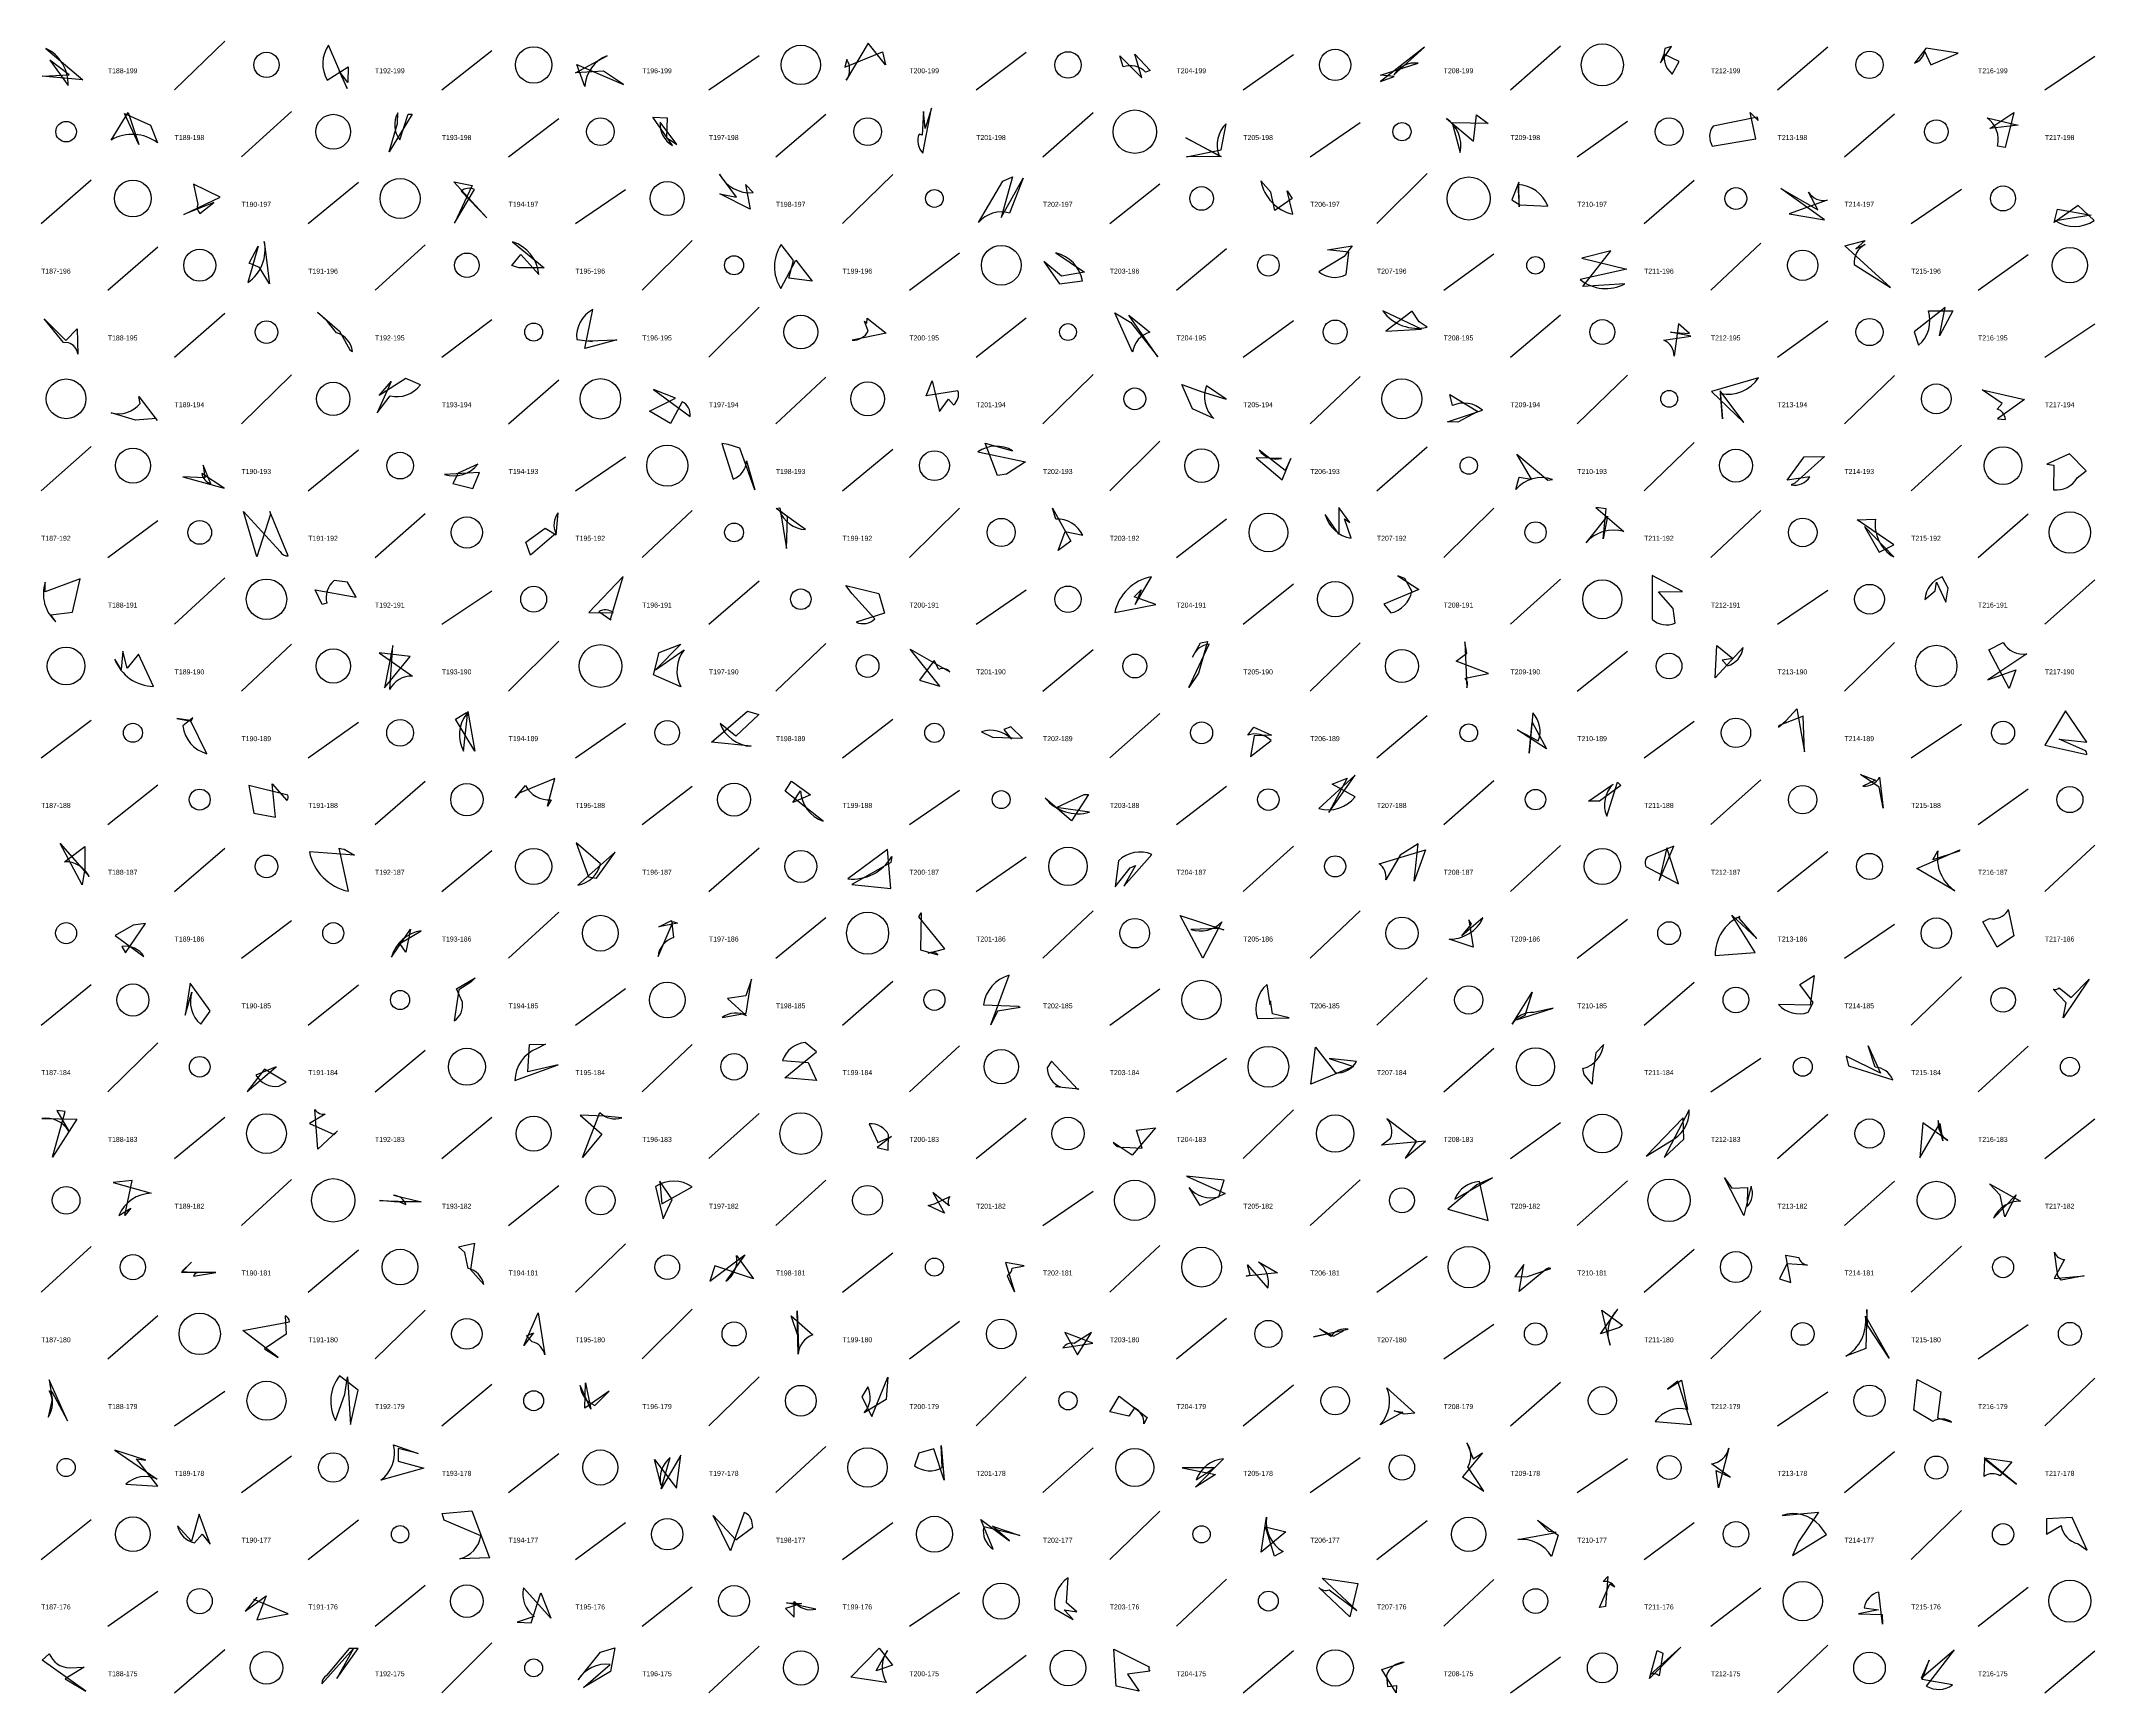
# Model space of a CAD drawing. Header units: millimetres. Extents: x -1 to 9990, y 0 to 15990.
# Drawn here: x 7480 to 8710, y 7000 to 7989 of the extents above; entities that cross this region are included whole.
import ezdxf

# ---------------------------------------------------------------- set-up
doc = ezdxf.new("R2010")
doc.units = ezdxf.units.MM
doc.layers.add('TEXT', color=3, linetype='Continuous')
doc.layers.add('WALL', color=1, linetype='Continuous')

msp = doc.modelspace()

# ---------------------------------------------------------------- linework, layer by layer
for points in [[(7496.9, 7969.1), (7485.3, 7977.9), (7496.2, 7962.6, 0.3), (7482.8, 7984.9), (7505.1, 7966), (7480.7, 7968.3)], [(7658.5, 7971.2), (7663.3, 7960.8), (7652.2, 7986.8, 0.3), (7651.4, 7965.9), (7664, 7973.9), (7663.8, 7964.5)], [(7985.8, 7975), (7975.4, 7988), (7962.2, 7965.9, 0.3), (7962.6, 7978.2), (7961.4, 7973.7), (7983.9, 7982.8)], [(8290.3, 7968.1), (8282.1, 7968.9), (8304.7, 7976, 0.3), (8290.2, 7969), (8308.5, 7985.7), (8282.2, 7965.1)], [(8449.9, 7976.3), (8456.4, 7986.1), (8452.5, 7984.8, 0.3), (8456.9, 7969.5), (8461.1, 7977), (8451.8, 7981.5)], [(8609, 7985), (8608.7, 7984.9), (8602, 7976.1, 0.3), (8607.9, 7983.3), (8611.7, 7975), (8628.1, 7982.1)], [(7816.8, 7971.3), (7800, 7970.3), (7819, 7980.5, 0.3), (7805.7, 7962), (7800.9, 7975.2), (7828.7, 7963.3)], [(8135.1, 7981.4), (8144.2, 7971.7), (8141.5, 7970.6, 0.3), (8128.1, 7973.8), (8126, 7980.5), (8139.3, 7967.3)], [(7530, 7945.9), (7545.6, 7938.9), (7549.7, 7928.4, 0.3), (7522, 7930), (7532.1, 7946.4), (7538.6, 7927.4)], [(7688.4, 7923), (7693.5, 7939.9), (7693.6, 7946.2, 0.3), (7694.8, 7930.1), (7699.9, 7945.5), (7702.2, 7945.5)], [(8008.5, 7947), (8007.7, 7932.9), (8005.8, 7933.6, 0.3), (8008, 7922.1), (8013.2, 7949.1), (8009.4, 7937)], [(8508.3, 7941.8), (8507.9, 7943.7), (8481.3, 7938.3, 0.3), (8480.8, 7926.4), (8507, 7930.7), (8503.5, 7946.5)], [(8661.4, 7946.4), (8656.2, 7925.6), (8651.7, 7926.4, 0.3), (8645.5, 7943.3), (8664.1, 7939), (8647.1, 7936.9)], [(7854.5, 7931.5), (7860.8, 7927.3), (7850.7, 7940.8, 0.3), (7858.2, 7926.8), (7846.4, 7943.7), (7854.9, 7943.2)], [(8165.9, 7920), (8186.7, 7924.2), (8189.7, 7939.8, 0.3), (8185.5, 7920.6), (8165.6, 7931.3), (8186.7, 7920.1)], [(8346.6, 7939.9), (8325, 7940.4), (8329.9, 7922.6, 0.3), (8321.6, 7943), (8337.9, 7929.3), (8339.7, 7945.1)], [(7886.4, 7897.8), (7896.4, 7895.8), (7886.2, 7909.5, 0.3), (7906.5, 7898.5), (7901.8, 7903.3), (7904.7, 7888.6)], [(7587.2, 7895.8), (7571.3, 7903.5), (7573.8, 7891.4, 0.3), (7575.1, 7886.1), (7583.5, 7892.6), (7565.4, 7885.5)], [(7738.1, 7902.8), (7727.6, 7880.2), (7739.6, 7900.3, 0.3), (7731.5, 7899.4), (7747, 7883.4), (7727.1, 7905)], [(8054.9, 7883.7), (8068.2, 7907.1), (8060, 7886.2, 0.3), (8041.4, 7880.6), (8056, 7905.3), (8061.8, 7907.9)], [(8218.8, 7887.9), (8216.4, 7898.8), (8210.5, 7905.6, 0.3), (8229.7, 7885.6), (8226.3, 7899.6), (8229.3, 7894.9)], [(8360.9, 7894.2), (8365.5, 7891.1), (8382.4, 7890.3, 0.3), (8364.4, 7903.3), (8365.2, 7890), (8365, 7904.7)], [(8521.8, 7901), (8544.1, 7888.3), (8538.4, 7898.7, 0.3), (8549.7, 7894), (8526.9, 7885.9), (8548, 7882.2)], [(8687.5, 7888.6), (8707.8, 7885), (8686.3, 7881.7, 0.3), (8709.6, 7881.8), (8699.9, 7890.7), (8685.5, 7880.7)], [(7604.6, 7856.3), (7610.1, 7866.5), (7603.8, 7844.6, 0.3), (7613.7, 7869.3), (7616.7, 7843.8), (7610.8, 7853.6)], [(7761.9, 7854.9), (7767.3, 7861.4), (7778.1, 7849.5, 0.3), (7762.3, 7869), (7781.2, 7853.4), (7766.1, 7853.5)], [(7927.8, 7847.3), (7930.7, 7857.9), (7923.2, 7867.4, 0.3), (7923.1, 7841), (7932.1, 7858), (7941.8, 7845.4)], [(8080.5, 7857.3), (8090, 7843.9), (8103.6, 7845.7, 0.3), (8087.8, 7862.4), (8104.9, 7850.9), (8091.1, 7848.4)], [(8265.2, 7866.7), (8260.4, 7860.2), (8245.2, 7851.1, 0.3), (8261.5, 7849.4), (8263.1, 7862.9), (8250.4, 7864.2)], [(8402.8, 7859.3), (8429.6, 7852.7), (8401.8, 7846.4, 0.3), (8428.5, 7843.9), (8403.3, 7842.2), (8420, 7863.7)], [(8572.4, 7869.8), (8566.8, 7864.8), (8572.4, 7867.5, 0.3), (8565.8, 7855.4), (8587.6, 7841.6), (8560.2, 7866.6)], [(7494.8, 7810), (7501.7, 7817), (7502, 7801.8, 0.3), (7496.4, 7808.6), (7493.4, 7808.8), (7481.8, 7823)], [(7658.8, 7815.5), (7664.9, 7804.3), (7666.5, 7803.4, 0.3), (7656.9, 7814.6), (7651.3, 7821.6), (7645.6, 7826.9)], [(7824.9, 7810.4), (7805.7, 7805.2), (7810.4, 7828.5, 0.3), (7800.8, 7810.5), (7810.3, 7809.4), (7807.6, 7809.8)], [(7974.7, 7823.3), (7986.2, 7814.3), (7965.8, 7810.2, 0.3), (7975.4, 7815.6), (7973.2, 7821.6), (7974.5, 7820.4)], [(8148.7, 7800.1), (8131.4, 7825.1), (8144, 7814.9, 0.3), (8133.7, 7803), (8123.1, 7826.6), (8132.6, 7820.7)], [(8285.3, 7815.5), (8306.7, 7816.7), (8283.5, 7827.7, 0.3), (8310, 7817.9), (8305.3, 7821.2), (8301.1, 7827.6)], [(8620.3, 7829.7), (8601.7, 7815.1), (8604.4, 7807.1, 0.3), (8610.3, 7827.7), (8624.9, 7827.8), (8616.9, 7812.8)], [(8467.2, 7814.1), (8460.7, 7820), (8458, 7800.6, 0.3), (8451.8, 7810.1), (8468, 7812.5), (8455.8, 7815)], [(7689.7, 7785.4), (7681.2, 7766.7), (7689, 7776.9, 0.3), (7707.2, 7783.3), (7698.5, 7787.1), (7682.4, 7777)], [(8485.5, 7779.9), (8487, 7763.1), (8485.8, 7778.2, 0.3), (8508.5, 7787.5), (8480.4, 7779.5), (8499.8, 7760.8)], [(7549, 7763.3), (7536.6, 7762.2), (7521.9, 7766.7, 0.3), (7539.3, 7772.3), (7538.6, 7776.4), (7549.6, 7762)], [(7860, 7775.4), (7846.7, 7780.6), (7868.8, 7764.5, 0.3), (7863.9, 7773.3), (7857, 7760.2), (7844.4, 7767.7)], [(8018, 7767.5), (8023.5, 7774.9), (8026.5, 7771.4, 0.3), (8029.1, 7779.9), (8010, 7776.8), (8013.6, 7785.7)], [(8174.8, 7779.5), (8189.8, 7774.9), (8177.9, 7782.8, 0.3), (8182.3, 7763.2), (8169.6, 7769), (8163.1, 7783.5)], [(8328.4, 7761), (8322.3, 7761.3), (8343.2, 7768.2, 0.3), (8325.3, 7771), (8323.6, 7777.6), (8340.5, 7767.4)], [(8667.8, 7774.6), (8651.7, 7763), (8656.4, 7762.7, 0.3), (8651.5, 7768.9), (8654.5, 7772.3), (8642.4, 7780.5)], [(7891.4, 7747.7), (7887.6, 7748.3), (7894.5, 7726.9, 0.3), (7902.5, 7737.8), (7907.5, 7720.6), (7898.4, 7745.4)], [(8052.8, 7729), (8045.4, 7748.5), (8061.8, 7743.9, 0.3), (8041.1, 7743.2), (8069.6, 7737.2), (8058.1, 7729.9)], [(8228.5, 7739.2), (8225, 7732), (8209.5, 7744.2, 0.3), (8222.9, 7739.3), (8207.6, 7739.6), (8223.2, 7726.6)], [(8363.8, 7741.9), (8382.4, 7726.3), (8385.1, 7726.8, 0.3), (8363.1, 7720.8), (8365.1, 7728), (8372.6, 7726.9)], [(8548.1, 7740.4), (8530.3, 7724.6), (8528, 7723.5, 0.3), (8539.3, 7728.3), (8525.6, 7726.4), (8535.8, 7740.3)], [(8681.3, 7735.8), (8685.3, 7735.2), (8685.2, 7720.5, 0.3), (8699.4, 7727.7), (8704.8, 7731.8), (8694.8, 7742.1)], [(7564.9, 7728.2), (7589.7, 7721.5), (7576.3, 7730.3, 0.3), (7581.6, 7724.2), (7577, 7735.2), (7578, 7727.7)], [(7738.5, 7721.3), (7742.5, 7730.8), (7721.7, 7729.6, 0.3), (7741.6, 7735.9), (7729.7, 7730.5), (7726.5, 7724.4)], [(7609.2, 7680.3), (7601.3, 7707.6), (7623.1, 7683.6, 0.3), (7628, 7681), (7616.9, 7707.6), (7617.4, 7705.9)], [(7781.8, 7697.5), (7788.5, 7693.6), (7789.7, 7706.7, 0.3), (7788.4, 7694.5), (7773.1, 7681.3), (7770.4, 7689.1)], [(7926.4, 7685.3), (7927, 7704.3), (7922.2, 7708.2, 0.3), (7937.8, 7696.7), (7920.3, 7709.3), (7922.5, 7709.8)], [(8089.2, 7684.2), (8093.4, 7695.6), (8103.8, 7693.3, 0.3), (8087.8, 7703), (8085.8, 7709.5), (8096.6, 7689.7)], [(8257.2, 7710), (8257.2, 7693.9), (8249.1, 7705.7, 0.3), (8264.6, 7691.6), (8260.6, 7703.1), (8263.7, 7701)], [(8417.3, 7709.2), (8411.1, 7709.9), (8427.9, 7695.5, 0.3), (8405.3, 7688.8), (8418, 7704.8), (8415.4, 7691.2)], [(8589.5, 7687.5), (8567.7, 7702.6), (8578.6, 7703, 0.3), (8589.5, 7680.3), (8572.1, 7698.6), (8580.8, 7683.2)], [(7503.5, 7667.2), (7482.5, 7659.5), (7482.5, 7665.3, 0.3), (7488.9, 7641.5), (7485.8, 7645.7), (7498.9, 7647.3)], [(7668.6, 7656.3), (7663.5, 7665.3), (7655.6, 7666.2, 0.3), (7651.2, 7652.6), (7648.3, 7651.9), (7644.2, 7660.7)], [(7828.5, 7668.7), (7808.1, 7647), (7822.7, 7646.9, 0.3), (7814, 7647.6), (7821.2, 7642.7), (7821.2, 7643.6)], [(7981.8, 7658.4), (7985.1, 7646.7), (7968.1, 7641.2, 0.3), (7979.4, 7643.3), (7965.7, 7658.3), (7962, 7663.3)], [(8138.9, 7660.6), (8135.3, 7651.8), (8145, 7668.5, 0.3), (8123, 7647.1), (8147.7, 7651.9), (8134.6, 7656.5)], [(8305.1, 7660.8), (8284.1, 7652), (8288.3, 7646.8, 0.3), (8300.9, 7659.8), (8296.7, 7667.5), (8292.6, 7669.1)], [(8463, 7659.7), (8444.9, 7669.3), (8444.8, 7643.1, 0.3), (8458.7, 7640.6), (8457.4, 7649.4), (8448.6, 7659.4)], [(8620.8, 7653.2), (8622.1, 7661.6), (8618.6, 7668.4, 0.3), (8608.1, 7654.9), (8614.3, 7660), (8615.1, 7665.3)], [(7701.1, 7620.6), (7682.5, 7622.8), (7702.4, 7609, 0.3), (7688.8, 7600.9), (7690.6, 7627.3), (7685.7, 7601.9)], [(7863.1, 7628), (7847.9, 7612.8), (7865.1, 7624.6, 0.3), (7863.2, 7602.6), (7846.8, 7609.8), (7850.2, 7623)], [(8173.2, 7610.7), (8167.3, 7602.2), (8179.5, 7628, 0.3), (8169.6, 7620.3), (8174.3, 7628.8), (8178.6, 7629.6)], [(8333.8, 7622.7), (8332.6, 7629.4), (8333.8, 7602, 0.3), (8332.8, 7607.8), (8346.9, 7610.5), (8327.5, 7618)], [(8493.1, 7619.5), (8486.7, 7618.6), (8489.9, 7615.1, 0.3), (8499.3, 7626.1), (8482.5, 7608), (8483.5, 7627.2)], [(8658.6, 7601.6), (8646.5, 7624.7), (8655, 7629.1, 0.3), (8669.2, 7622.2), (8645.8, 7606.7), (8662.7, 7612.7)], [(7529, 7623.9), (7528, 7612.9), (7524.1, 7619.1, 0.3), (7547.3, 7602.7), (7538.3, 7622.1), (7531.6, 7613.7)], [(8018.2, 7602.9), (8000.4, 7625.1), (8024.3, 7611.6, 0.3), (8017.6, 7613), (8014.9, 7618.4), (8006.1, 7606.5)], [(8536.1, 7563.7), (8535.2, 7584.9), (8521, 7579.3, 0.3), (8520.5, 7578.3), (8525.1, 7582.3), (8531.4, 7589.3)], [(7569.9, 7581.9), (7570.9, 7584), (7564.8, 7579.1, 0.3), (7579.2, 7562.5), (7569.4, 7582.3), (7561.3, 7583.6)], [(7728.1, 7583.1), (7734.7, 7587.1), (7734.7, 7586.1, 0.3), (7733, 7564), (7735.5, 7587.7), (7739.7, 7564)], [(7909.9, 7585.9), (7896.1, 7572.9), (7886.6, 7580.6, 0.3), (7905.3, 7566.9), (7881.5, 7569.3), (7903.1, 7588)], [(8060.7, 7578.6), (8056.5, 7576.9), (8061.1, 7571.1, 0.3), (8043.2, 7575.6), (8049.8, 7572.4), (8067.8, 7571.7)], [(8206.4, 7573.2), (8204.2, 7560.8), (8216.6, 7570.3, 0.3), (8202.6, 7573.5), (8206.2, 7578.3), (8216.9, 7573.6)], [(8381.5, 7565.4), (8364, 7576.7), (8376.6, 7570.2, 0.3), (8373.3, 7586.9), (8371.2, 7562.8), (8372.9, 7581.3)], [(8692.4, 7588.2), (8680, 7567.5), (8705.1, 7562, 0.3), (8704, 7564.4), (8688.5, 7571.1), (8705.1, 7569.4)], [(7620.3, 7524.4), (7618.3, 7544.5), (7627.2, 7534.5, 0.3), (7627.8, 7537.6), (7604.5, 7543.5), (7607.4, 7526.9)], [(7766.4, 7538.9), (7764, 7536.1), (7770.1, 7543.5, 0.3), (7785.5, 7534.8), (7783.2, 7531.1), (7787.6, 7547.6)], [(7940.7, 7537.9), (7930.3, 7533.2), (7934.8, 7540.3, 0.3), (7948.4, 7522.1), (7925.6, 7540), (7929.4, 7546)], [(8251.2, 7527.2), (8266.9, 7549.6), (8245.3, 7529.6, 0.3), (8266.9, 7536.6), (8253.2, 7544.2), (8262.2, 7547.9)], [(8413.3, 7534), (8406.7, 7534.1), (8421.4, 7544.2, 0.3), (8417.6, 7525.1), (8424, 7545.4), (8426.1, 7543.4)], [(8569.7, 7550), (8578.6, 7546.7), (8571.1, 7543, 0.3), (8580.9, 7548.4), (8583.1, 7529.8), (8580.7, 7542.5)], [(8107.2, 7538.1), (8097, 7522.2), (8081.4, 7535.8, 0.3), (8107.9, 7527.5), (8088.2, 7530.3), (8104.6, 7538.1)], [(7504.6, 7483.9), (7491.5, 7508.7), (7508.7, 7489, 0.3), (7494, 7497.8), (7506.3, 7507), (7506.2, 7493.7)], [(7661.5, 7505.3), (7667.7, 7501.8), (7640.7, 7503.7, 0.3), (7664.1, 7480.1), (7658.5, 7506), (7660.2, 7505.6)], [(7812.6, 7487.9), (7823.9, 7503.5), (7801.4, 7483.8, 0.3), (7815.1, 7496.5), (7800.5, 7509.2), (7807.8, 7488.8)], [(7988.8, 7481.8), (7987, 7505.2), (7963.1, 7487.6, 0.3), (7989.4, 7500.9), (7988.9, 7497.4), (7965.6, 7484.2)], [(8135.5, 7495.5), (8128.5, 7483.2), (8145.2, 7502.2, 0.3), (8125.2, 7498.4), (8123.2, 7482.7), (8132.3, 7494.1)], [(8304.7, 7508.6), (8294, 7501.8), (8285.3, 7487, 0.3), (8281.3, 7496.6), (8309, 7504.9), (8302.4, 7486.2)], [(8449, 7486.5), (8457.9, 7507.2), (8441.8, 7500.6, 0.3), (8441, 7495), (8460.7, 7484.6), (8453.7, 7506.2)], [(8628.7, 7504.2), (8612.9, 7499), (8616, 7504.3, 0.3), (8626.2, 7480.4), (8603.4, 7493.8), (8629, 7505)], [(8007.1, 7467.2), (8006.7, 7445), (8017.1, 7442.1, 0.3), (8011.2, 7443), (8021.3, 7445.7), (8005.7, 7464.7)], [(8651.4, 7446.6), (8642.9, 7461.7), (8646.8, 7463.8, 0.3), (8657.9, 7468.4), (8658.1, 7469.1), (8661.4, 7453.4)], [(7535.1, 7459.7), (7524.4, 7453.7), (7541.6, 7441, 0.3), (7528.4, 7447), (7530.6, 7443.3), (7542.6, 7460.8)], [(7698.4, 7443.6), (7694.8, 7448.8), (7707.7, 7456.4, 0.3), (7689.9, 7440.6), (7701.3, 7457.5), (7698.4, 7443.7)], [(7849.9, 7458.8), (7857.5, 7462.5), (7858.7, 7452.4, 0.3), (7849.5, 7441), (7858.5, 7461.9), (7861.2, 7461)], [(8188.4, 7457), (8185.3, 7457.9), (8168.6, 7457.3, 0.3), (8187.1, 7461.8), (8175.8, 7440), (8162.1, 7465.5)], [(8335.1, 7462.9), (8337.6, 7446.6), (8323.3, 7451.5, 0.3), (8343.5, 7464.1), (8330.8, 7453.4), (8336.6, 7460.3)], [(8507.5, 7451.8), (8496.9, 7464), (8497.4, 7465, 0.3), (8482.6, 7441.6), (8506.6, 7443.4), (8492.5, 7465.8)], [(8052.7, 7408.3), (8048.7, 7400.2), (8059.7, 7429.8, 0.3), (8044.3, 7412), (8065.4, 7411.3), (8066.4, 7410.5)], [(8541.9, 7429.6), (8539.5, 7411.9), (8520.5, 7412.3, 0.3), (8538.3, 7407.6), (8541.2, 7413.4), (8533.3, 7424.3)], [(7569.3, 7425), (7566.2, 7405.8), (7570.3, 7419.6, 0.3), (7575.6, 7400.5), (7581.3, 7408.3), (7580.3, 7409.8)], [(7737.4, 7425.6), (7730.2, 7421.1), (7727.4, 7402.5, 0.3), (7732.3, 7413.7), (7728.8, 7421.7), (7739.9, 7428.2)], [(7902.1, 7417.4), (7891, 7415.9), (7902.4, 7405.5, 0.3), (7887.9, 7404.5), (7902.2, 7407.1), (7905.5, 7427.5)], [(8216.2, 7414.5), (8216, 7412.1), (8214.2, 7424.3, 0.3), (8208.4, 7403.9), (8227.4, 7404.4), (8217.4, 7406.6)], [(8363.5, 7403.1), (8385.6, 7410), (8374, 7407.5, 0.3), (8361, 7400.5), (8373, 7419.6), (8368.5, 7405.6)], [(8690.9, 7404.3), (8692.8, 7413.2), (8684.9, 7421.4, 0.3), (8688.5, 7422.3), (8695.7, 7416.4), (8706.5, 7427.4)], [(7772.6, 7388.3), (7782, 7388.5), (7777, 7386, 0.3), (7763.8, 7366.7), (7789.7, 7376.2), (7771.6, 7372)], [(7925.5, 7368.4), (7944.3, 7383.9), (7937.5, 7389.5, 0.3), (7924.1, 7378.8), (7939.3, 7377.5), (7944.3, 7366.7)], [(8240.5, 7364.6), (8243.3, 7386.7), (8255.1, 7371.4, 0.3), (8267.8, 7378.2), (8251.4, 7379.9), (8266, 7375.1)], [(8409, 7364.5), (8404.2, 7370.3), (8403.4, 7373.9, 0.3), (8415.9, 7388.4), (8411.1, 7383.3), (8409.4, 7370.5)], [(8561, 7381.3), (8562.4, 7375.6), (8588.9, 7367.2, 0.3), (8578.3, 7374.7), (8574.2, 7387.6), (8581.5, 7371.2)], [(7603.5, 7360.2), (7620.8, 7374.9), (7608.7, 7370, 0.3), (7622.4, 7363.3), (7626.7, 7365.7), (7613.8, 7373.5)], [(8100.8, 7361.3), (8085.1, 7378.3), (8082.6, 7374.4, 0.3), (8090.4, 7362.9), (8087.5, 7363.1), (8101.5, 7361.8)], [(7494.4, 7348.3), (7489.4, 7348.9), (7496.6, 7336.4, 0.3), (7480.4, 7344.1), (7501.5, 7343.7), (7486.9, 7320.8)], [(7657.6, 7336.6), (7645.8, 7325.6), (7643.9, 7349.4, 0.3), (7650.2, 7346.7), (7640.8, 7341), (7655.5, 7334.5)], [(7815.8, 7334.7), (7804.2, 7320.7), (7814.7, 7347.7, 0.3), (7827.8, 7344.5), (7817.6, 7345.4), (7802.8, 7346)], [(8309, 7330.4), (8282.7, 7328), (8288.2, 7332.2, 0.3), (8285.9, 7344.1), (8303.7, 7330.4), (8296.9, 7320.2)], [(8463.5, 7344.5), (8441.3, 7321.4), (8455.2, 7330.1, 0.3), (8467.1, 7349.2), (8452.1, 7320.7), (8463.9, 7331.6)], [(7980.7, 7326.7), (7987.3, 7325.1), (7987.6, 7334.2, 0.3), (7976, 7340.9), (7981.2, 7329.7), (7989.3, 7333.3)], [(8147.5, 7338.4), (8133.4, 7322.1), (8122, 7329.6, 0.3), (8128.3, 7326.8), (8139.5, 7326.3), (8136.1, 7337)], [(8617.2, 7341), (8619, 7330.6), (8616.2, 7342.9, 0.3), (8621.9, 7330.8), (8606.9, 7341.4), (8605.1, 7320.4)], [(7534.5, 7306.9), (7523.2, 7305.7), (7546, 7299.2, 0.3), (7526.6, 7285.9), (7533.8, 7290.4), (7530.1, 7286)], [(7850.6, 7306.5), (7851.8, 7293), (7870, 7303.1, 0.3), (7847.9, 7303.3), (7852.5, 7283.9), (7857.9, 7295.6)], [(8189.2, 7299), (8174.2, 7291.9), (8167.5, 7302.7, 0.3), (8185.3, 7297.2), (8188.6, 7307), (8166, 7309.4)], [(8322.5, 7289.7), (8346.6, 7282.9), (8341.4, 7306.2, 0.3), (8326.7, 7295.7), (8349.2, 7308.5), (8339.9, 7304.3)], [(8492.5, 7302.2), (8501.9, 7302.6), (8501.8, 7291.4, 0.3), (8504.1, 7303.5), (8499.7, 7286), (8488.1, 7308.5)], [(7682.6, 7295), (7693.7, 7294.6), (7698.5, 7292.6, 0.3), (7691, 7298), (7707.7, 7294.2), (7691.5, 7294.1)], [(8011.3, 7291.9), (8015, 7292.9), (8024.2, 7297.3, 0.3), (8023.8, 7291.7), (8014, 7299.6), (8021.1, 7287.4)], [(8653.3, 7298), (8646.9, 7304.8), (8665.4, 7294.5, 0.3), (8649.2, 7284.3), (8662.9, 7298.2), (8656.1, 7285.1)], [(7739.6, 7269.3), (7737.2, 7253.6), (7745.2, 7244.5, 0.3), (7735.7, 7254.2), (7733.8, 7263.8), (7729.9, 7267.1)], [(7570, 7258), (7564.3, 7252.4), (7573.6, 7251.7, 0.3), (7571.3, 7249.6), (7584.7, 7251.8), (7564, 7251.7)], [(7880.5, 7246.6), (7901.4, 7262.4), (7890, 7246.5, 0.3), (7896.5, 7261.9), (7906.7, 7248), (7883.5, 7255.8)], [(8063, 7240.2), (8058.7, 7249.5), (8059.2, 7250.5, 0.3), (8061.5, 7254.4), (8068.7, 7255.7), (8057.5, 7257.8)], [(8204.1, 7250.4), (8202.5, 7256.4), (8214.6, 7242.4, 0.3), (8209.1, 7258.1), (8220.4, 7251.6), (8201.7, 7249.5)], [(8527.9, 7245.8), (8524.9, 7262.2), (8532.6, 7260.8, 0.3), (8537.8, 7256.2), (8525.5, 7257), (8521.2, 7248)], [(8689.8, 7247.1), (8687.8, 7249.7), (8685.8, 7263.9, 0.3), (8691.8, 7259.5), (8685.5, 7248.1), (8703.6, 7249.7)], [(8362.6, 7249.2), (8370.2, 7249.4), (8384.1, 7254.1, 0.3), (8381.1, 7253.6), (8365.2, 7240.4), (8367.9, 7256.6)], [(7622, 7200.9), (7600.9, 7217), (7628.8, 7222.3, 0.3), (7626.1, 7225.8), (7626.8, 7214.9), (7613.9, 7206.1)], [(7769.1, 7208.1), (7777.6, 7227.6), (7781.6, 7202.4, 0.3), (7774.2, 7210.3), (7770.7, 7213.8), (7775, 7215.6)], [(7933.5, 7213.4), (7929.2, 7225.9), (7942.1, 7214.4, 0.3), (7933.4, 7202.8), (7932.8, 7228.8), (7933.7, 7206.6)], [(8425.3, 7218.8), (8413.9, 7215), (8424.3, 7229.8, 0.3), (8419.7, 7208.2), (8414.8, 7229.2), (8427, 7220.2)], [(8573.5, 7229.7), (8572.8, 7206.3), (8560.8, 7201.6, 0.3), (8572.6, 7225.7), (8586.7, 7200.5), (8573.9, 7220.3)], [(8100.6, 7202.5), (8109, 7215.8), (8098.6, 7209.3, 0.3), (8092, 7206.7), (8109.9, 7209.4), (8093.1, 7215.8)], [(8260.2, 7217.1), (8242, 7213.2), (8262.8, 7217.8, 0.3), (8252.4, 7213.4), (8245.7, 7218), (8254, 7213.6)], [(7484.9, 7187.5), (7486.7, 7176), (7484.2, 7165.1, 0.3), (7484.8, 7180.9), (7486.4, 7180.6), (7495.8, 7163)], [(7665.3, 7160.7), (7669.8, 7181.3), (7658.8, 7189.9, 0.3), (7656.4, 7163.1), (7661.9, 7178.9), (7663.5, 7189.3)], [(7806.1, 7185.7), (7809.2, 7170), (7802.9, 7184.2, 0.3), (7811.6, 7172.2), (7820.3, 7180.8), (7805.6, 7170.6)], [(7987.2, 7189.1), (7986.2, 7175.8), (7973, 7167.8, 0.3), (7975.2, 7183.3), (7971.6, 7177.3), (7977.5, 7165.6)], [(8454.1, 7181.9), (8462.5, 7187.3), (8466, 7169.8, 0.3), (8446.6, 7162.6), (8468.3, 7160.8), (8460.2, 7186.7)], [(8617.7, 7180.4), (8615.7, 7164.7), (8624.2, 7162.1, 0.3), (8612.9, 7162.6), (8601.6, 7169.3), (8603.6, 7187.7)], [(8125.6, 7177.8), (8142.5, 7164.9), (8140.5, 7161.2, 0.3), (8134.8, 7170.7), (8131.4, 7165.8), (8120.1, 7168.3)], [(8290.4, 7168.9), (8295.6, 7168.2), (8282, 7160.6, 0.3), (8285.9, 7182.8), (8302.7, 7167.6), (8296.3, 7166.9)], [(7693.9, 7138.7), (7709.2, 7134.6), (7683.5, 7127.4, 0.3), (7691.1, 7148.5), (7705.9, 7143.3), (7693.9, 7146.3)], [(8014.7, 7146.1), (8005.7, 7143.6), (8003.1, 7136.1, 0.3), (8019.7, 7135), (8019.1, 7148.1), (8020.8, 7127.5)], [(8331.3, 7129.4), (8344.1, 7120.8), (8334.5, 7135.5, 0.3), (8333.8, 7149.8), (8337.6, 7140.2), (8343.2, 7143.8)], [(8483.2, 7133.2), (8491.5, 7129.3), (8480.4, 7137.2, 0.3), (8490.8, 7146.5), (8488.4, 7137.3), (8484.5, 7122.8)], [(7542.7, 7139.3), (7524.2, 7145.3), (7549.5, 7128.1, 0.3), (7530.7, 7125), (7549.9, 7123.9), (7537.2, 7140.1)], [(7863.1, 7142.3), (7851.3, 7122.3), (7856.8, 7140.9, 0.3), (7851.3, 7124.2), (7847.4, 7139.8), (7860.5, 7122.6)], [(8183.4, 7130.9), (8171.4, 7123.2), (8188.2, 7140.1, 0.3), (8171.8, 7127.6), (8182.6, 7134.9), (8163.4, 7134.8)], [(8643.6, 7140.8), (8660.3, 7138.3), (8653.1, 7130, 0.3), (8643.7, 7129.7), (8644.1, 7140), (8663, 7125)], [(7574.6, 7107), (7570.1, 7090.9), (7561.7, 7100, 0.3), (7571.8, 7089.9), (7576.4, 7095), (7581.2, 7089.1)], [(7737.9, 7109), (7748.6, 7081), (7730.7, 7080.4, 0.3), (7743.4, 7094.1), (7721.5, 7103.5), (7720.3, 7107.5)], [(7896, 7091.7), (7906.3, 7099.2), (7905.8, 7101.7, 0.3), (7901, 7108.1), (7892.9, 7085.1), (7882.5, 7106.3)], [(8049.8, 7099.8), (8066.2, 7094.3), (8044.5, 7099.5, 0.3), (8050.1, 7086), (8042.8, 7103.9), (8059.9, 7091)], [(8225.4, 7096.5), (8210.6, 7084.2), (8213.8, 7105.3, 0.3), (8223.8, 7084.6), (8218.7, 7082), (8213.2, 7099.5)], [(8376.1, 7103.5), (8388.6, 7094.4), (8384.5, 7081.7, 0.3), (8364.3, 7091.8), (8387.3, 7096), (8383, 7096.7)], [(8528.9, 7082.4), (8549.3, 7094.9), (8545, 7100.4, 0.3), (8522.7, 7106.3), (8544.5, 7108.3), (8532.5, 7090.5)], [(8681.1, 7104.2), (8681.1, 7095.1), (8689.8, 7100.2, 0.3), (8699.9, 7089.3), (8705.4, 7085.5), (8696.4, 7105)], [(7779.2, 7059.9), (7785.3, 7044.7), (7768.9, 7063, 0.3), (7775.3, 7045.8), (7765.2, 7042.4), (7773.6, 7042)], [(8100.2, 7048.5), (8094.2, 7053.9), (8095.1, 7068.9, 0.3), (8087.1, 7050.4), (8098.1, 7043.9), (8092.7, 7049.7)], [(8268.5, 7065.5), (8263.7, 7045.5), (8245.2, 7063.2, 0.3), (8251.5, 7061.7), (8268, 7049.3), (8247.2, 7068.7)], [(8413.4, 7051.2), (8419.4, 7065.3), (8422.5, 7063.5, 0.3), (8415.5, 7066.7), (8418.2, 7069.7), (8416.9, 7051.8)], [(8582.5, 7047), (8582.7, 7041.2), (8580.5, 7060.4, 0.3), (8571.8, 7050.9), (8580.3, 7049.8), (8568.4, 7047.3)], [(7609.3, 7043.7), (7627.9, 7047.3), (7607.5, 7055.9, 0.3), (7609.2, 7057.4), (7602.3, 7049), (7614.8, 7058.2)], [(7925.9, 7050.6), (7931, 7045.4), (7931, 7054.7, 0.3), (7943.9, 7050.2), (7926.4, 7054), (7935.3, 7053.5)], [(7506.9, 7001.1), (7480.7, 7019.6), (7484.9, 7023.5, 0.3), (7496.9, 7015.1), (7505.8, 7015.4), (7494.5, 7008.4)], [(7669.9, 7026.7), (7664.6, 7026.6), (7651, 7010.4, 0.3), (7648.2, 7005.5), (7667.2, 7026.6), (7657.1, 7008.6)], [(7821.1, 7012.8), (7804.8, 7003.3), (7820.8, 7017, 0.3), (7801.6, 7007.8), (7815.1, 7024.5), (7823.7, 7027)], [(7989.8, 7016.7), (7980.1, 7013.3), (7986.9, 7025.4, 0.3), (7986.2, 7006.2), (7964.9, 7009.4), (7982, 7026.9)], [(8123.9, 7004.1), (8122.5, 7026.3), (8143.7, 7015.6, 0.3), (8144, 7013), (8130.6, 7011.3), (8137.6, 7001.1)], [(8447.9, 7025.4), (8451.2, 7023.9), (8449, 7010.2, 0.3), (8443.9, 7011), (8462, 7027.4), (8443.3, 7008.6)], [(8606, 7008.9), (8625.7, 7025.8), (8609, 7004.1, 0.3), (8624.7, 7004.8), (8606.6, 7008), (8610.7, 7019.7)], [(8291.5, 7000), (8282.9, 7014), (8296.3, 7018.4, 0.3), (8285.7, 7010.5), (8286.4, 7003.8), (8291.7, 7004.4)]]:
    msp.add_lwpolyline(points, format="xyb", close=True)
for centre, radius in [((7775, 7975), 10.9), ((7935, 7975), 11.8), ((8095, 7975), 7.92), ((8255, 7975), 9.39), ((8415, 7975), 12.6), ((8575, 7975), 8.2), ((7615, 7975), 7.57), ((8135, 7935), 13), ((7495, 7935), 6.16), ((7655, 7935), 10.4), ((7815, 7935), 8.26), ((7975, 7935), 8.26), ((8295, 7935), 5.44), ((8455, 7935), 8.31), ((8615, 7935), 7.1), ((7535, 7895), 11), ((7695, 7895), 12), ((7855, 7895), 10.2), ((8015, 7895), 5.31), ((8175, 7895), 7.08), ((8335, 7895), 12.9), ((8495, 7895), 6.55), ((8655, 7895), 7.48), ((7575, 7855), 9.59), ((7735, 7855), 7.34), ((7895, 7855), 5.71), ((8055, 7855), 11.9), ((8215, 7855), 6.48), ((8375, 7855), 5.25), ((8535, 7855), 9.12), ((8695, 7855), 10.6), ((7935, 7815), 10.1), ((8575, 7815), 8.12), ((7615, 7815), 6.76), ((7775, 7815), 5.38), ((8095, 7815), 5.03), ((8255, 7815), 7.2), ((8415, 7815), 7.48), ((7495, 7775), 11.9), ((7815, 7775), 12.1), ((8295, 7775), 12), ((7655, 7775), 10), ((7975, 7775), 10.1), ((8135, 7775), 6.53), ((8455, 7775), 5.03), ((8615, 7775), 8.94), ((7535, 7735), 10.5), ((7695, 7735), 7.98), ((7855, 7735), 12.3), ((8015, 7735), 8.94), ((8175, 7735), 10.1), ((8335, 7735), 5.18), ((8495, 7735), 9.85), ((8655, 7735), 11.3), ((7575, 7695), 7.11), ((7735, 7695), 9.36), ((7895, 7695), 5.63), ((8055, 7695), 8.43), ((8215, 7695), 11.6), ((8375, 7695), 6.37), ((8535, 7695), 8.57), ((8695, 7695), 12.4), ((7615, 7655), 12.1), ((8095, 7655), 7.9), ((8255, 7655), 10.6), ((8415, 7655), 11.7), ((8575, 7655), 8.91), ((7775, 7655), 7.77), ((7935, 7655), 6.16), ((7495, 7615), 11.3), ((7815, 7615), 12.8), ((8615, 7615), 12.4), ((7655, 7615), 10.3), ((7975, 7615), 6.8), ((8135, 7615), 7.16), ((8295, 7615), 9.94), ((8455, 7615), 7.7), ((7535, 7575), 5.69), ((7695, 7575), 8.01), ((7855, 7575), 7.38), ((8015, 7575), 5.76), ((8175, 7575), 6.58), ((8335, 7575), 5.33), ((8495, 7575), 8.82), ((8655, 7575), 6.9), ((7575, 7535), 6.27), ((7735, 7535), 9.69), ((7895, 7535), 9.85), ((8055, 7535), 5.35), ((8215, 7535), 6.46), ((8375, 7535), 6.14), ((8535, 7535), 8.5), ((8695, 7535), 7.82), ((7775, 7495), 10.8), ((7935, 7495), 9.57), ((8095, 7495), 11.5), ((8415, 7495), 10.8), ((7615, 7495), 6.79), ((8255, 7495), 6.34), ((8575, 7495), 7.79), ((7975, 7455), 12.6), ((7495, 7455), 6.3), ((7655, 7455), 6.3), ((7815, 7455), 10.7), ((8135, 7455), 8.86), ((8295, 7455), 9.65), ((8455, 7455), 6.84), ((8615, 7455), 9.1), ((7535, 7415), 9.6), ((7695, 7415), 5.73), ((7855, 7415), 10.7), ((8015, 7415), 6.27), ((8175, 7415), 11.8), ((8335, 7415), 8.45), ((8495, 7415), 7.7), ((8655, 7415), 7.34), ((7575, 7375), 6.17), ((7735, 7375), 11.1), ((7895, 7375), 7.94), ((8055, 7375), 10.3), ((8215, 7375), 12.2), ((8375, 7375), 11.4), ((8535, 7375), 5.69), ((8695, 7375), 5.67), ((7615, 7335), 11.9), ((7775, 7335), 10.5), ((7935, 7335), 12.5), ((8095, 7335), 9.73), ((8255, 7335), 11.2), ((8415, 7335), 11.6), ((8575, 7335), 8.72), ((7655, 7295), 13), ((8135, 7295), 12.1), ((8455, 7295), 12.7), ((8615, 7295), 11.4), ((7495, 7295), 8.28), ((7815, 7295), 8.71), ((7975, 7295), 8.96), ((8295, 7295), 7.48), ((7535, 7255), 7.56), ((7695, 7255), 10.7), ((7855, 7255), 7.39), ((8015, 7255), 5.41), ((8175, 7255), 11.9), ((8335, 7255), 12.4), ((8495, 7255), 9.29), ((8655, 7255), 6.31), ((7575, 7215), 12.4), ((7735, 7215), 9.17), ((7895, 7215), 7.21), ((8055, 7215), 8.86), ((8215, 7215), 8.13), ((8375, 7215), 6.67), ((8535, 7215), 6.8), ((8695, 7215), 6.91), ((7615, 7175), 11.7), ((7935, 7175), 9.21), ((8255, 7175), 8.5), ((8415, 7175), 8.42), ((8575, 7175), 9.4), ((7775, 7175), 5.97), ((8095, 7175), 5.48), ((7975, 7135), 11.8), ((8135, 7135), 11.4), ((7495, 7135), 5.43), ((7655, 7135), 8.81), ((7815, 7135), 10.5), ((8295, 7135), 7.59), ((8455, 7135), 7.17), ((8615, 7135), 6.89), ((7535, 7095), 10.4), ((7695, 7095), 5.19), ((7855, 7095), 9.38), ((8015, 7095), 10.8), ((8175, 7095), 5.15), ((8335, 7095), 10.3), ((8495, 7095), 7.66), ((8655, 7095), 6.37), ((7575, 7055), 7.55), ((7735, 7055), 9.75), ((7895, 7055), 9.28), ((8055, 7055), 10.8), ((8215, 7055), 5.95), ((8375, 7055), 7.39), ((8535, 7055), 11.8), ((8695, 7055), 12.6), ((7615, 7015), 9.79), ((7935, 7015), 10.3), ((8095, 7015), 10.7), ((8255, 7015), 10.9), ((8415, 7015), 8.97), ((8575, 7015), 9.48), ((7775, 7015), 5.35)]:
    msp.add_circle(centre, radius)
at = {"layer": 'WALL'}
for p, q in [((7560, 7960), (7590, 7989.3)), ((7720, 7960), (7750, 7983.7)), ((8360, 7960), (8390, 7986.5)), ((8520, 7960), (8550, 7985.8)), ((7880, 7960), (7910, 7980.7)), ((8040, 7960), (8070, 7982.7)), ((8200, 7960), (8230, 7981.3)), ((8680, 7960), (8710, 7980.3)), ((7600, 7920), (7630, 7947)), ((8080, 7920), (8110, 7946.5)), ((7760, 7920), (7790, 7942.9)), ((7920, 7920), (7950, 7945.4)), ((8240, 7920), (8270, 7940.6)), ((8400, 7920), (8430, 7941.4)), ((8560, 7920), (8590, 7945.6)), ((7960, 7880), (7990, 7909.3)), ((8280, 7880), (8310, 7910)), ((7480, 7880), (7510, 7906.1)), ((7640, 7880), (7670, 7904.8)), ((7800, 7880), (7830, 7900.3)), ((8120, 7880), (8150, 7903.7)), ((8440, 7880), (8470, 7906)), ((8600, 7880), (8630, 7900.5)), ((7520, 7840), (7550, 7866)), ((7680, 7840), (7710, 7867.2)), ((7840, 7840), (7870, 7869.8)), ((8000, 7840), (8030, 7862.5)), ((8160, 7840), (8190, 7865)), ((8320, 7840), (8350, 7861.9)), ((8480, 7840), (8510, 7868.3)), ((8640, 7840), (8670, 7861.5)), ((7560, 7800), (7590, 7826.4)), ((7880, 7800), (7910, 7830)), ((8040, 7800), (8070, 7823.5)), ((8360, 7800), (8390, 7825.3)), ((7720, 7800), (7750, 7822.6)), ((8200, 7800), (8230, 7821.9)), ((8520, 7800), (8550, 7821.8)), ((8680, 7800), (8710, 7820)), ((7600, 7760), (7630, 7789.3)), ((7760, 7760), (7790, 7786.3)), ((7920, 7760), (7950, 7787.9)), ((8080, 7760), (8110, 7789.6)), ((8240, 7760), (8270, 7788.3)), ((8400, 7760), (8430, 7789.2)), ((8560, 7760), (8590, 7788.9)), ((8120, 7720), (8150, 7749.6)), ((7480, 7720), (7510, 7746.5)), ((7640, 7720), (7670, 7744.5)), ((7800, 7720), (7830, 7740.3)), ((7960, 7720), (7990, 7744.9)), ((8280, 7720), (8310, 7746.2)), ((8440, 7720), (8470, 7748.8)), ((8600, 7720), (8630, 7747.3)), ((7520, 7680), (7550, 7702.1)), ((7680, 7680), (7710, 7706.4)), ((7840, 7680), (7870, 7708.2)), ((8000, 7680), (8030, 7709.6)), ((8160, 7680), (8190, 7703.2)), ((8320, 7680), (8350, 7709.5)), ((8480, 7680), (8510, 7708.2)), ((8640, 7680), (8670, 7706.1)), ((7560, 7640), (7590, 7667.8)), ((7880, 7640), (7910, 7666)), ((8200, 7640), (8230, 7664.2)), ((8360, 7640), (8390, 7667)), ((8680, 7640), (8710, 7666.7)), ((7720, 7640), (7750, 7660.1)), ((8040, 7640), (8070, 7660.7)), ((8520, 7640), (8550, 7660.4)), ((7600, 7600), (7630, 7628.1)), ((7760, 7600), (7790, 7629.9)), ((7920, 7600), (7950, 7628.4)), ((8240, 7600), (8270, 7628.9)), ((8560, 7600), (8590, 7629)), ((8080, 7600), (8110, 7624.9)), ((8400, 7600), (8430, 7623.9)), ((7480, 7560), (7510, 7582.6)), ((7640, 7560), (7670, 7581.4)), ((7800, 7560), (7830, 7580.8)), ((7960, 7560), (7990, 7583.2)), ((8120, 7560), (8150, 7586.5)), ((8280, 7560), (8310, 7585.3)), ((8440, 7560), (8470, 7581.9)), ((8600, 7560), (8630, 7580.1)), ((7520, 7520), (7550, 7543.9)), ((7680, 7520), (7710, 7546.1)), ((7840, 7520), (7870, 7543.1)), ((8000, 7520), (8030, 7540.7)), ((8160, 7520), (8190, 7543.1)), ((8320, 7520), (8350, 7546.4)), ((8480, 7520), (8510, 7546.8)), ((8640, 7520), (8670, 7541.5)), ((7560, 7480), (7590, 7505.9)), ((7720, 7480), (7750, 7504.6)), ((7880, 7480), (7910, 7506.1)), ((8200, 7480), (8230, 7507.2)), ((8360, 7480), (8390, 7507.5)), ((8520, 7480), (8550, 7504)), ((8680, 7480), (8710, 7507.7)), ((8040, 7480), (8070, 7500.7)), ((7760, 7440), (7790, 7467.5)), ((8080, 7440), (8110, 7468.3)), ((8240, 7440), (8270, 7468.4)), ((7600, 7440), (7630, 7462.6)), ((7920, 7440), (7950, 7464.4)), ((8400, 7440), (8430, 7463.3)), ((8560, 7440), (8590, 7460.4)), ((7480, 7400), (7510, 7424.3)), ((7640, 7400), (7670, 7424)), ((7800, 7400), (7830, 7421.8)), ((7960, 7400), (7990, 7426.2)), ((8120, 7400), (8150, 7421.7)), ((8280, 7400), (8310, 7428.3)), ((8440, 7400), (8470, 7425.6)), ((8600, 7400), (8630, 7428.8)), ((7520, 7360), (7550, 7389.3)), ((7680, 7360), (7710, 7384.9)), ((7840, 7360), (7870, 7388.3)), ((8000, 7360), (8030, 7387.5)), ((8160, 7360), (8190, 7380.2)), ((8320, 7360), (8350, 7386.2)), ((8480, 7360), (8510, 7380.2)), ((8640, 7360), (8670, 7387.4)), ((7560, 7320), (7590, 7344.9)), ((7720, 7320), (7750, 7344.8)), ((7880, 7320), (7910, 7347.1)), ((8040, 7320), (8070, 7344.2)), ((8200, 7320), (8230, 7349.3)), ((8520, 7320), (8550, 7346.6)), ((8680, 7320), (8710, 7343.9)), ((8360, 7320), (8390, 7341.6)), ((7600, 7280), (7630, 7307.5)), ((7920, 7280), (7950, 7307.1)), ((8240, 7280), (8270, 7307.3)), ((8400, 7280), (8430, 7306.7)), ((8560, 7280), (8590, 7306.5)), ((7760, 7280), (7790, 7303.9)), ((8080, 7280), (8110, 7300.4)), ((7480, 7240), (7510, 7267.4)), ((7640, 7240), (7670, 7265.4)), ((7800, 7240), (7830, 7269)), ((7960, 7240), (7990, 7263.5)), ((8120, 7240), (8150, 7268)), ((8280, 7240), (8310, 7261.6)), ((8440, 7240), (8470, 7265.8)), ((8600, 7240), (8630, 7267.5)), ((7520, 7200), (7550, 7226.1)), ((7680, 7200), (7710, 7229.3)), ((7840, 7200), (7870, 7229.8)), ((8000, 7200), (8030, 7222.7)), ((8160, 7200), (8190, 7224.5)), ((8320, 7200), (8350, 7220.8)), ((8480, 7200), (8510, 7228.8)), ((8640, 7200), (8670, 7220.7)), ((7720, 7160), (7750, 7184.9)), ((7880, 7160), (7910, 7189.3)), ((8040, 7160), (8070, 7189.4)), ((8200, 7160), (8230, 7184.5)), ((8360, 7160), (8390, 7186.1)), ((8680, 7160), (8710, 7188.6)), ((7560, 7160), (7590, 7180.8)), ((8520, 7160), (8550, 7180.3)), ((7920, 7120), (7950, 7147.6)), ((8080, 7120), (8110, 7146.8)), ((7600, 7120), (7630, 7141.9)), ((7760, 7120), (7790, 7143.3)), ((8240, 7120), (8270, 7141)), ((8400, 7120), (8430, 7140.3)), ((8560, 7120), (8590, 7144.6)), ((7480, 7080), (7510, 7103.8)), ((7640, 7080), (7670, 7103.7)), ((7800, 7080), (7830, 7102.1)), ((7960, 7080), (7990, 7102)), ((8120, 7080), (8150, 7108.9)), ((8280, 7080), (8310, 7103.2)), ((8440, 7080), (8470, 7102.1)), ((8600, 7080), (8630, 7109.3)), ((7520, 7040), (7550, 7060.9)), ((7680, 7040), (7710, 7064.5)), ((7840, 7040), (7870, 7063.6)), ((8160, 7040), (8190, 7068.1)), ((8320, 7040), (8350, 7068)), ((8480, 7040), (8510, 7063)), ((8640, 7040), (8670, 7063.4)), ((8000, 7040), (8030, 7060.2)), ((7560, 7000), (7590, 7026)), ((7720, 7000), (7750, 7029.9)), ((7880, 7000), (7910, 7028.1)), ((8200, 7000), (8230, 7025.5)), ((8520, 7000), (8550, 7028.6)), ((8680, 7000), (8710, 7025.2)), ((8040, 7000), (8070, 7022.7)), ((8360, 7000), (8390, 7021.7))]:
    msp.add_line(p, q, dxfattribs=at)

# ---------------------------------------------------------------- texts
at = {"layer": 'TEXT'}
for s, p in [('T188-199', (7520, 7970)), ('T192-199', (7680, 7970)), ('T196-199', (7840, 7970)), ('T200-199', (8000, 7970)), ('T204-199', (8160, 7970)), ('T208-199', (8320, 7970)), ('T212-199', (8480, 7970)), ('T216-199', (8640, 7970)), ('T189-198', (7560, 7930)), ('T193-198', (7720, 7930)), ('T197-198', (7880, 7930)), ('T201-198', (8040, 7930)), ('T205-198', (8200, 7930)), ('T209-198', (8360, 7930)), ('T213-198', (8520, 7930)), ('T217-198', (8680, 7930)), ('T190-197', (7600, 7890)), ('T194-197', (7760, 7890)), ('T198-197', (7920, 7890)), ('T202-197', (8080, 7890)), ('T206-197', (8240, 7890)), ('T210-197', (8400, 7890)), ('T214-197', (8560, 7890)), ('T187-196', (7480, 7850)), ('T191-196', (7640, 7850)), ('T195-196', (7800, 7850)), ('T199-196', (7960, 7850)), ('T203-196', (8120, 7850)), ('T207-196', (8280, 7850)), ('T211-196', (8440, 7850)), ('T215-196', (8600, 7850)), ('T188-195', (7520, 7810)), ('T192-195', (7680, 7810)), ('T196-195', (7840, 7810)), ('T200-195', (8000, 7810)), ('T204-195', (8160, 7810)), ('T208-195', (8320, 7810)), ('T212-195', (8480, 7810)), ('T216-195', (8640, 7810)), ('T189-194', (7560, 7770)), ('T193-194', (7720, 7770)), ('T197-194', (7880, 7770)), ('T201-194', (8040, 7770)), ('T205-194', (8200, 7770)), ('T209-194', (8360, 7770)), ('T213-194', (8520, 7770)), ('T217-194', (8680, 7770)), ('T190-193', (7600, 7730)), ('T194-193', (7760, 7730)), ('T198-193', (7920, 7730)), ('T202-193', (8080, 7730)), ('T206-193', (8240, 7730)), ('T210-193', (8400, 7730)), ('T214-193', (8560, 7730)), ('T187-192', (7480, 7690)), ('T191-192', (7640, 7690)), ('T195-192', (7800, 7690)), ('T199-192', (7960, 7690)), ('T203-192', (8120, 7690)), ('T207-192', (8280, 7690)), ('T211-192', (8440, 7690)), ('T215-192', (8600, 7690)), ('T188-191', (7520, 7650)), ('T192-191', (7680, 7650)), ('T196-191', (7840, 7650)), ('T200-191', (8000, 7650)), ('T204-191', (8160, 7650)), ('T208-191', (8320, 7650)), ('T212-191', (8480, 7650)), ('T216-191', (8640, 7650)), ('T189-190', (7560, 7610)), ('T193-190', (7720, 7610)), ('T197-190', (7880, 7610)), ('T201-190', (8040, 7610)), ('T205-190', (8200, 7610)), ('T209-190', (8360, 7610)), ('T213-190', (8520, 7610)), ('T217-190', (8680, 7610)), ('T190-189', (7600, 7570)), ('T194-189', (7760, 7570)), ('T198-189', (7920, 7570)), ('T202-189', (8080, 7570)), ('T206-189', (8240, 7570)), ('T210-189', (8400, 7570)), ('T214-189', (8560, 7570)), ('T187-188', (7480, 7530)), ('T191-188', (7640, 7530)), ('T195-188', (7800, 7530)), ('T199-188', (7960, 7530)), ('T203-188', (8120, 7530)), ('T207-188', (8280, 7530)), ('T211-188', (8440, 7530)), ('T215-188', (8600, 7530)), ('T188-187', (7520, 7490)), ('T192-187', (7680, 7490)), ('T196-187', (7840, 7490)), ('T200-187', (8000, 7490)), ('T204-187', (8160, 7490)), ('T208-187', (8320, 7490)), ('T212-187', (8480, 7490)), ('T216-187', (8640, 7490)), ('T189-186', (7560, 7450)), ('T193-186', (7720, 7450)), ('T197-186', (7880, 7450)), ('T201-186', (8040, 7450)), ('T205-186', (8200, 7450)), ('T209-186', (8360, 7450)), ('T213-186', (8520, 7450)), ('T217-186', (8680, 7450)), ('T190-185', (7600, 7410)), ('T194-185', (7760, 7410)), ('T198-185', (7920, 7410)), ('T202-185', (8080, 7410)), ('T206-185', (8240, 7410)), ('T210-185', (8400, 7410)), ('T214-185', (8560, 7410)), ('T187-184', (7480, 7370)), ('T191-184', (7640, 7370)), ('T195-184', (7800, 7370)), ('T199-184', (7960, 7370)), ('T203-184', (8120, 7370)), ('T207-184', (8280, 7370)), ('T211-184', (8440, 7370)), ('T215-184', (8600, 7370)), ('T188-183', (7520, 7330)), ('T192-183', (7680, 7330)), ('T196-183', (7840, 7330)), ('T200-183', (8000, 7330)), ('T204-183', (8160, 7330)), ('T208-183', (8320, 7330)), ('T212-183', (8480, 7330)), ('T216-183', (8640, 7330)), ('T189-182', (7560, 7290)), ('T193-182', (7720, 7290)), ('T197-182', (7880, 7290)), ('T201-182', (8040, 7290)), ('T205-182', (8200, 7290)), ('T209-182', (8360, 7290)), ('T213-182', (8520, 7290)), ('T217-182', (8680, 7290)), ('T190-181', (7600, 7250)), ('T194-181', (7760, 7250)), ('T198-181', (7920, 7250)), ('T202-181', (8080, 7250)), ('T206-181', (8240, 7250)), ('T210-181', (8400, 7250)), ('T214-181', (8560, 7250)), ('T187-180', (7480, 7210)), ('T191-180', (7640, 7210)), ('T195-180', (7800, 7210)), ('T199-180', (7960, 7210)), ('T203-180', (8120, 7210)), ('T207-180', (8280, 7210)), ('T211-180', (8440, 7210)), ('T215-180', (8600, 7210)), ('T188-179', (7520, 7170)), ('T192-179', (7680, 7170)), ('T196-179', (7840, 7170)), ('T200-179', (8000, 7170)), ('T204-179', (8160, 7170)), ('T208-179', (8320, 7170)), ('T212-179', (8480, 7170)), ('T216-179', (8640, 7170)), ('T189-178', (7560, 7130)), ('T193-178', (7720, 7130)), ('T197-178', (7880, 7130)), ('T201-178', (8040, 7130)), ('T205-178', (8200, 7130)), ('T209-178', (8360, 7130)), ('T213-178', (8520, 7130)), ('T217-178', (8680, 7130)), ('T190-177', (7600, 7090)), ('T194-177', (7760, 7090)), ('T198-177', (7920, 7090)), ('T202-177', (8080, 7090)), ('T206-177', (8240, 7090)), ('T210-177', (8400, 7090)), ('T214-177', (8560, 7090)), ('T187-176', (7480, 7050)), ('T191-176', (7640, 7050)), ('T195-176', (7800, 7050)), ('T199-176', (7960, 7050)), ('T203-176', (8120, 7050)), ('T207-176', (8280, 7050)), ('T211-176', (8440, 7050)), ('T215-176', (8600, 7050)), ('T188-175', (7520, 7010)), ('T192-175', (7680, 7010)), ('T196-175', (7840, 7010)), ('T200-175', (8000, 7010)), ('T204-175', (8160, 7010)), ('T208-175', (8320, 7010)), ('T212-175', (8480, 7010)), ('T216-175', (8640, 7010))]:
    msp.add_text(s, height=3, dxfattribs=at).set_placement(p)

doc.saveas('drawing.dxf')
